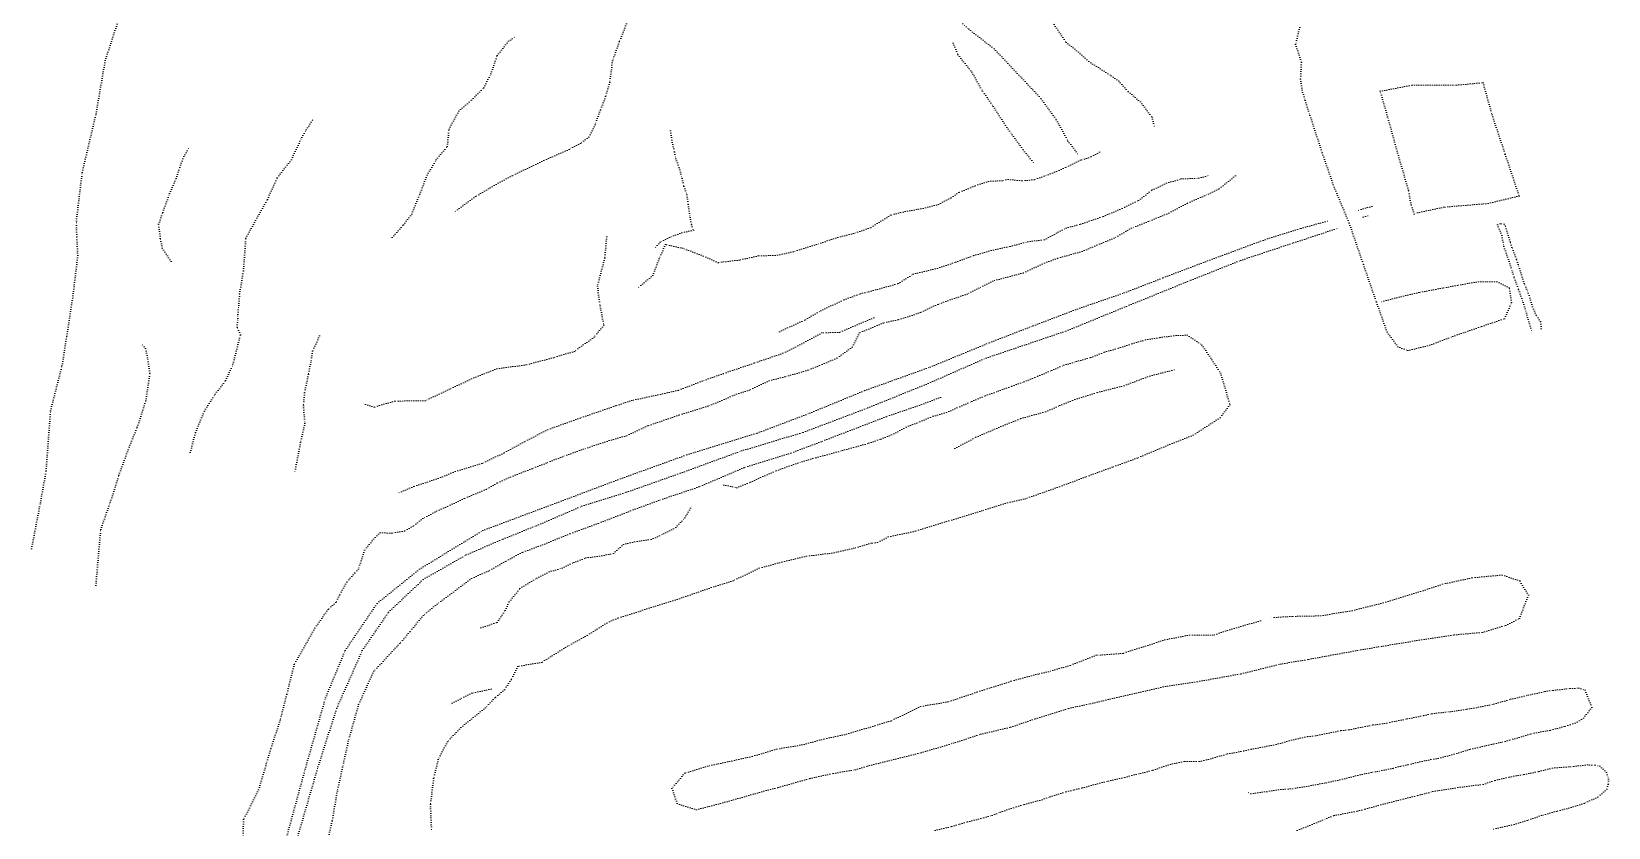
# Model space of a CAD drawing. Extents: x 682410 to 689460, y 7661803 to 7669124.
# Drawn here: x 687823.5 to 688068.6, y 7666862.9 to 7666986.6 of the extents above; entities that cross this region are included whole.
import ezdxf

# ---------------------------------------------------------------- set-up
doc = ezdxf.new("R2010")
doc.units = 0
doc.header["$MEASUREMENT"] = 0
doc.linetypes.add('DOT', pattern=[0.25, 0, -0.25])
doc.layers.add('02 TOE_Line', color=1, linetype='DOT', lineweight=20)

msp = doc.modelspace()

# ---------------------------------------------------------------- linework, layer by layer
at = {"layer": '02 TOE_Line'}
for points in [[(687918.88, 7667003.25, 4261.21), (687917.65, 7666997.37, 4261.17), (687916.71, 7666992.22, 4261.26), (687915.96, 7666987.82, 4261.56), (687914.84, 7666985, 4261.66), (687913.8, 7666982.08, 4261.66), (687913.35, 7666978.72, 4261.92), (687912.72, 7666976.5, 4262.04), (687911.91, 7666974.41, 4262.04), (687911.07, 7666972.12, 4262.48), (687910.12, 7666970.18, 4262.85), (687908.8, 7666969.24, 4262.87), (687907.05, 7666968.29, 4262.92), (687903.11, 7666966.56, 4263), (687898.17, 7666964.19, 4263.23), (687896, 7666963.04, 4263.41), (687892.51, 7666960.96, 4263.62), (687889.2, 7666958.55, 4263.91)], [(687932.81, 7667004.05, 4270.55), (687940.4, 7667003.51, 4270.18), (687946.1, 7667000.69, 4270.14), (687951.61, 7666999.18, 4270.11), (687953.52, 7666998.91, 4270.04), (687955.88, 7666998.23, 4270.17), (687958.04, 7666997.95, 4270.05), (687961.94, 7666996.58, 4270.06), (687963.94, 7666994.61, 4270.12), (687964.84, 7666992.85, 4270.33), (687965.89, 7666990, 4270.63), (687969.15, 7666986.97, 4270.97), (687973.07, 7666983.94, 4271.58), (687976.21, 7666980.62, 4271.52), (687978.16, 7666978.56, 4271.33), (687980.4, 7666976.14, 4271.29), (687982.75, 7666972.91, 4271.16), (687984.56, 7666969.59, 4271.17), (687986.13, 7666967.54, 4271.1)], [(687977.71, 7666992.54, 4269.83), (687979.37, 7666991.86, 4269.56), (687981.15, 7666990.3, 4269.51), (687982.4, 7666987.7, 4269.51), (687984.26, 7666984.94, 4269.5), (687986.22, 7666983.4, 4269.43), (687987.81, 7666981.95, 4269.55), (687991.28, 7666979.72, 4269.35), (687992.46, 7666978.92, 4269.24), (687993.94, 7666977.26, 4269.25), (687995.81, 7666975.67, 4269.44), (687997.62, 7666973.32, 4269.4), (687998.02, 7666971.64, 4269.48)], [(687823.51, 7666906.22, 4233.96), (687824.88, 7666913.34, 4233.09), (687825.78, 7666918.34, 4232.63), (687826.45, 7666927.64, 4231.77), (687828.24, 7666934.63, 4231.36), (687828.97, 7666939.28, 4231.09), (687829.9, 7666945.18, 4230.83), (687830.69, 7666951.8, 4230.99), (687830.54, 7666954.72, 4230.85), (687830.47, 7666957.16, 4230.9), (687831.38, 7666964.73, 4230.65), (687833.53, 7666973.81, 4230.53), (687834.95, 7666982.1, 4230.56), (687837.28, 7666989.23, 4230.52)], [(687879.56, 7666954.58, 4258.67), (687881.31, 7666956.57, 4257.97), (687882.6, 7666958.25, 4257.59), (687883.83, 7666961.33, 4256.98), (687884.99, 7666964.29, 4256.23), (687886.39, 7666966.69, 4255.91), (687888.11, 7666968.74, 4255.19), (687888.39, 7666971.45, 4255.31), (687889.91, 7666974.25, 4255.29), (687891.88, 7666975.97, 4254.87), (687893.81, 7666977.89, 4254.17), (687894.89, 7666980.04, 4254.02), (687895.87, 7666982.89, 4254.54), (687897.63, 7666985.1, 4253.86), (687898.72, 7666985.86, 4253.67)], [(688020.57, 7666987.26, 4269.81), (688019.94, 7666984.61, 4269.62), (688020.83, 7666981.79, 4269.65), (688020.71, 7666979.22, 4269.5), (688021.03, 7666977.14, 4269.39), (688021.43, 7666975.89, 4269.39), (688022.17, 7666973.56, 4269.49), (688024.07, 7666967.74, 4269.56), (688025.92, 7666962.43, 4269.58), (688028.27, 7666956.82, 4269.74), (688030.47, 7666950.39, 4269.82), (688032.5, 7666944.54, 4269.88), (688034.15, 7666939.88, 4269.86), (688035.81, 7666937.62, 4269.81), (688037.37, 7666937.02, 4269.84), (688040.78, 7666937.84, 4269.88), (688044.36, 7666939.22, 4269.92), (688048.88, 7666940.78, 4270), (688052.41, 7666941.98, 4269.93), (688053.5, 7666944.51, 4269.96), (688053.13, 7666946.79, 4270.01), (688051.18, 7666947.73, 4270.06), (688048.36, 7666947.73, 4270.26), (688045.08, 7666947.16, 4270.19), (688042.76, 7666946.73, 4270.02), (688039.09, 7666946.04, 4270.17), (688035.68, 7666945.24, 4270.21), (688033.27, 7666944.61, 4270.19)], [(687966.71, 7666984.82, 4273.89), (687967.47, 7666983, 4273.85), (687969.62, 7666980.32, 4273.66), (687971.29, 7666977.33, 4273.35), (687971.59, 7666976.95, 4273.26), (687972.93, 7666974.99, 4273.05), (687974.88, 7666972, 4272.78), (687975.87, 7666970.57, 4272.6), (687977.61, 7666968.21, 4272.14), (687979.23, 7666966.2, 4271.8)], [(688038.35, 7666958.24, 4266.58), (688037.88, 7666959.67, 4266.35), (688037.47, 7666961.95, 4266.24), (688035.79, 7666967.71, 4266.44), (688034.23, 7666973.35, 4266.91), (688033.09, 7666977.33, 4267.43), (688038.05, 7666978.28, 4267.41), (688044.97, 7666978.28, 4267.17), (688049.07, 7666978.66, 4267.31), (688050.46, 7666973.67, 4266.89), (688052.51, 7666967.52, 4266.65), (688054.67, 7666961.04, 4266.82), (688049.85, 7666959.89, 4266.56), (688042.97, 7666959.31, 4266.45), (688038.49, 7666958.35, 4266.59)], [(687848.16, 7666921.16, 4250.21), (687848.99, 7666924.28, 4250.22), (687850.36, 7666927.62, 4250.33), (687852.06, 7666930.26, 4250.39), (687853.66, 7666932.35, 4250.57), (687854.81, 7666934.89, 4250.58), (687855.97, 7666939.49, 4250.51), (687855.46, 7666940.67, 4250.55), (687855.56, 7666941.99, 4249.91), (687855.58, 7666942.64, 4248.41), (687855.7, 7666944.01, 4247.84), (687855.84, 7666945.85, 4247.93), (687856.42, 7666949.41, 4247.99), (687856.82, 7666954.49, 4247.62), (687858.52, 7666957.59, 4247.18), (687860.17, 7666960.52, 4247.14), (687861.7, 7666963.9, 4247.19), (687863.89, 7666966.7, 4246.33), (687865.51, 7666970.17, 4246.87), (687866.2, 7666971.33, 4247.6), (687867.24, 7666972.96, 4248.47)], [(687922.8, 7666971.17, 4271.67), (687923, 7666969.73, 4271.68), (687923.4, 7666967.86, 4271.7), (687923.61, 7666966.84, 4271.73), (687924.15, 7666965.44, 4271.73), (687924.6, 7666963.77, 4271.73), (687924.88, 7666962.51, 4271.73), (687925.35, 7666961.23, 4271.77), (687925.55, 7666959.74, 4271.72), (687925.83, 7666957.73, 4271.68), (687926.08, 7666956.57, 4271.63), (687926.35, 7666955.73, 4271.56), (687924.58, 7666955.32, 4271.59), (687922.62, 7666954.61, 4271.67), (687921.2, 7666953.88, 4271.78), (687920.44, 7666953.01, 4271.79)], [(687845.19, 7666950.86, 4240.92), (687843.82, 7666952.94, 4240.66), (687843.51, 7666954.47, 4240.37), (687843.26, 7666956.65, 4240.17), (687843.9, 7666958.5, 4240.2), (687844.97, 7666961.42, 4240.16), (687845.97, 7666963.75, 4240.14), (687846.53, 7666965.5, 4240.11), (687847.17, 7666967.17, 4240), (687847.93, 7666968.51, 4240.08)], [(687989.48, 7666967.85, 4271.03), (687988.11, 7666967.12, 4271.06), (687986.52, 7666966.6, 4271.2), (687984.16, 7666965.46, 4271.51), (687982.79, 7666964.86, 4271.55), (687980.84, 7666964.12, 4271.61), (687979.29, 7666963.59, 4272.62), (687977.37, 7666963.4, 4272.7), (687975.25, 7666963.63, 4272.08), (687974.33, 7666963.43, 4271.63), (687972.22, 7666963.33, 4271.07), (687970.05, 7666962.59, 4271.39), (687967.6, 7666961.59, 4271.85), (687966.33, 7666960.72, 4271.74), (687964.46, 7666959.74, 4271.35), (687962.04, 7666959.12, 4271.47), (687958.56, 7666958.49, 4272.42), (687956.99, 7666958.05, 4272.78), (687953.86, 7666956.1, 4272.64), (687951.24, 7666955.22, 4273.21), (687948.81, 7666954.61, 4273.39), (687945.5, 7666953.52, 4273.64), (687941.86, 7666952.38, 4273.54), (687939.41, 7666951.84, 4273.49), (687936.44, 7666951.73, 4273.97), (687933.48, 7666951.09, 4274.07), (687930.19, 7666950.69, 4273.98), (687927.9, 7666951.72, 4272.79), (687924.68, 7666952.92, 4272.35), (687922.01, 7666953.51, 4271.83), (687921.04, 7666951.31, 4272.08), (687920.05, 7666948.69, 4273), (687917.82, 7666946.83, 4274.12)], [(688010.58, 7666964.18, 4269.73), (688007.97, 7666962.1, 4269.85), (688005.78, 7666961.08, 4269.85), (688003.07, 7666959.91, 4269.95), (688000.23, 7666958.37, 4269.85), (687997.04, 7666957.08, 4269.71), (687994.44, 7666956.05, 4269.54), (687991.72, 7666954.49, 4269.3), (687989.04, 7666953.39, 4269.2), (687986.76, 7666952.43, 4269.16), (687982.92, 7666951.36, 4269.09), (687980.89, 7666950.6, 4269.13), (687977.59, 7666949.08, 4268.96), (687972.89, 7666947.84, 4269), (687970.72, 7666946.74, 4268.97), (687968.9, 7666945.79, 4268.93), (687966.56, 7666945.01, 4269.01), (687964.32, 7666944.2, 4268.95), (687961.66, 7666942.96, 4268.77), (687960.01, 7666942.36, 4268.77), (687958.1, 7666941.8, 4268.86), (687955.86, 7666941.3, 4268.8), (687952.17, 7666939.78, 4268.64), (687951.05, 7666937.53, 4268.68), (687948.63, 7666935.83, 4268.54), (687945.96, 7666934.68, 4268.51), (687944.15, 7666933.96, 4268.55), (687940.57, 7666932.93, 4268.41), (687938.14, 7666932.33, 4268.39), (687935.09, 7666930.89, 4268.17), (687933.05, 7666930.25, 4268.09), (687930.79, 7666929.25, 4267.95), (687928.62, 7666928.37, 4267.77), (687924.1, 7666926.99, 4267.74), (687919.22, 7666925.3, 4267.81), (687915.98, 7666923.78, 4267.51), (687913.27, 7666923.02, 4267.59), (687909.3, 7666921.71, 4267.43), (687906.03, 7666920.53, 4267.29), (687903.47, 7666919.52, 4267.15), (687901.27, 7666918.65, 4267.1), (687897.93, 7666917.37, 4267.04), (687895.83, 7666916.39, 4266.92), (687894.14, 7666915.44, 4266.93), (687890.76, 7666914.02, 4266.75), (687888.14, 7666912.79, 4266.7), (687886.46, 7666912.06, 4266.68), (687884.33, 7666910.92, 4266.68), (687882.8, 7666909.72, 4266.49), (687881.44, 7666908.95, 4266.37), (687879.46, 7666908.63, 4266.29), (687877.7, 7666908.7, 4266.32), (687876.88, 7666907.97, 4266.41), (687875.26, 7666905.98, 4266.21), (687874.29, 7666903.04, 4266.11), (687873.73, 7666902.43, 4266.01), (687872.49, 7666901.01, 4265.84), (687871.36, 7666899.01, 4265.68), (687870.81, 7666897.86, 4265.65), (687869.6, 7666896.79, 4265.56), (687867.53, 7666893.85, 4265.46), (687864.33, 7666888.23, 4265.31), (687863.16, 7666883.56, 4265.13), (687862.14, 7666879.58, 4264.93), (687860.7, 7666875.1, 4264.65), (687859.99, 7666872.79, 4264.52), (687858.8, 7666868.72, 4264.51), (687856.44, 7666864.11, 4264.74), (687856.38, 7666861.51, 4264.16)], [(687939.73, 7666939.96, 4271.44), (687943.77, 7666941.82, 4271.42), (687946.14, 7666943.22, 4271.29), (687949.77, 7666944.91, 4271.14), (687952.3, 7666945.85, 4271.11), (687953.62, 7666946.17, 4271.24), (687958.21, 7666947.43, 4271.01), (687960.52, 7666948.91, 4270.92), (687964.3, 7666949.8, 4270.86), (687967.14, 7666950.77, 4270.99), (687969.92, 7666951.79, 4271.18), (687972.65, 7666952.58, 4270.96), (687975.62, 7666953.22, 4270.7), (687978.32, 7666953.93, 4270.26), (687980.91, 7666954.25, 4270.37), (687984.26, 7666956.07, 4269.94), (687986.54, 7666956.67, 4269.98), (687990.07, 7666957.88, 4270.32), (687993.41, 7666959.3, 4270.56), (687995.53, 7666960.35, 4270.57), (687997.66, 7666961.99, 4270.36), (687999.89, 7666963.03, 4270.11), (688002.13, 7666963.7, 4269.97), (688004.92, 7666963.81, 4269.87), (688006.44, 7666964.24, 4269.71)], [(688031.79, 7666959.44, 4269.44), (688029.59, 7666958.8, 4269.46)], [(687863, 7666860.86, 4262.73), (687866.02, 7666871.94, 4263.23), (687869.19, 7666883.04, 4263.73), (687872.25, 7666890.41, 4264.08), (687877.21, 7666897.72, 4264.47), (687883.79, 7666903.03, 4264.84), (687893.64, 7666909.05, 4265.35), (687904.48, 7666913.11, 4265.85), (687915.01, 7666917.08, 4266.14), (687925.36, 7666920.82, 4266.43), (687936.31, 7666924.2, 4266.72), (687944.44, 7666927.29, 4266.95), (687952.98, 7666930.8, 4267.14), (687963.17, 7666934.46, 4267.37), (687972.39, 7666938.25, 4267.59), (687979.17, 7666940.87, 4267.74), (687986.39, 7666943.61, 4267.91), (687993.31, 7666945.99, 4268.03), (687999.38, 7666948.34, 4268.14), (688006.62, 7666951.09, 4268.27), (688014.88, 7666954.16, 4268.41), (688020.79, 7666956.02, 4268.52), (688025.12, 7666957.2, 4268.59)], [(687864.72, 7666860.93, 4262.83), (687868.02, 7666872.32, 4263.38), (687870.95, 7666881.45, 4263.83), (687874.91, 7666890.4, 4264.29), (687878.99, 7666896.36, 4264.62), (687884.39, 7666901.46, 4264.96), (687891.07, 7666905.26, 4265.31), (687896.8, 7666907.73, 4265.6), (687901.98, 7666909.8, 4265.74), (687909.03, 7666912.82, 4265.86), (687915.96, 7666914.99, 4265.98), (687924.34, 7666917.96, 4266.12), (687933.83, 7666921.42, 4266.28), (687943.43, 7666924.31, 4266.44), (687953.44, 7666928.1, 4266.77), (687962.86, 7666931.91, 4267.07), (687971.83, 7666935.85, 4267.37), (687984.25, 7666940.05, 4267.76), (687994.06, 7666944.06, 4268.08), (688003.67, 7666947.96, 4268.29), (688011.4, 7666951.04, 4268.46), (688019.63, 7666953.76, 4268.63), (688026.59, 7666956.06, 4268.78)], [(688030.44, 7666957.76, 4269.44), (688031.28, 7666958.01, 4269.48)], [(688058.1, 7666940.4, 4269.27), (688058.1, 7666940.41, 4269.26), (688058, 7666941.52, 4269.12), (688057.32, 7666942.53, 4269.22), (688056.73, 7666943.84, 4269.23), (688056.23, 7666945.61, 4269.24), (688055.84, 7666946.56, 4269.17), (688055.47, 7666947.45, 4269.15), (688054.51, 7666950.38, 4269.03), (688054.25, 7666951.26, 4269.03), (688053.55, 7666953.07, 4268.95), (688053.28, 7666953.93, 4268.89), (688052.52, 7666956.41, 4268.8), (688052.33, 7666956.69, 4268.68), (688051.73, 7666956.72, 4268.65), (688051.3, 7666956.56, 4268.71), (688051.98, 7666954.9, 4268.84), (688052.29, 7666953.18, 4268.9), (688053, 7666951.2, 4268.99), (688053.64, 7666949.23, 4269.07), (688053.92, 7666948.31, 4269.07), (688054.59, 7666946.46, 4269.16), (688055.29, 7666944.52, 4269.19), (688055.79, 7666942.85, 4269.19), (688056.63, 7666940.02, 4269.26)], [(687912.89, 7666954.71, 4268.79), (687912.58, 7666951.39, 4269.07), (687911.44, 7666947.04, 4268.52), (687911.85, 7666943.98, 4268.65), (687912.44, 7666940.96, 4268.44), (687910.94, 7666939.13, 4268.21), (687907.88, 7666936.9, 4268.23), (687904.6, 7666935.91, 4268.3), (687900.39, 7666934.81, 4268.03), (687895.82, 7666934.19, 4268.1), (687891.87, 7666932.63, 4267.64), (687888.46, 7666931, 4267.66), (687884.66, 7666929.22, 4267.93), (687879.95, 7666929.17, 4267.63), (687876.74, 7666928.22, 4268.19), (687875.08, 7666928.78, 4268.38)], [(687954.37, 7666942.12, 4269.09), (687949.08, 7666939.86, 4269.24), (687946.29, 7666939.76, 4269.09), (687942.23, 7666937.54, 4268.92), (687940.27, 7666936.6, 4268.87), (687935.74, 7666935.05, 4268.68), (687930.98, 7666933.43, 4268.7), (687927.72, 7666932.27, 4268.81), (687923.97, 7666930.82, 4268.57), (687920.85, 7666930.13, 4268.39), (687916.81, 7666929.27, 4268.26), (687914.26, 7666928.42, 4268.08), (687908.74, 7666926.52, 4267.62), (687903.67, 7666924.71, 4267.49), (687900.1, 7666922.85, 4267.43), (687896.89, 7666921.09, 4267.53), (687893.46, 7666919.45, 4267.7), (687889.33, 7666918.21, 4267.48), (687886.71, 7666917.13, 4267), (687882.91, 7666915.9, 4267.13), (687880.5, 7666914.87, 4266.83)], [(687868.27, 7666939.31, 4260.34), (687867.18, 7666936.92, 4260.53), (687866.9, 7666935.21, 4260.29), (687866.52, 7666933.31, 4260.25), (687865.94, 7666930.43, 4260.29), (687865.75, 7666928.45, 4260.36), (687865.99, 7666925.71, 4260.44), (687865.32, 7666922.73, 4260.41), (687864.43, 7666918.21, 4260.42)], [(687931.08, 7666916.12, 4269.38), (687933.09, 7666915.69, 4269.39), (687935.21, 7666916.55, 4269.46), (687937.16, 7666917.43, 4269.46), (687939.24, 7666918.32, 4269.38), (687941.26, 7666919.07, 4269.44), (687943.24, 7666919.74, 4269.29), (687945.43, 7666920.37, 4269.35), (687947.53, 7666920.93, 4269.45), (687949.52, 7666921.48, 4269.4), (687951.69, 7666922.06, 4269.42), (687953.63, 7666922.62, 4269.37), (687955.52, 7666923.27, 4269.4), (687957.52, 7666924.08, 4269.24), (687959.44, 7666925.12, 4269.29), (687961.56, 7666925.96, 4269.32), (687963.62, 7666926.81, 4269.4), (687965.71, 7666927.4, 4269.44), (687967.74, 7666928.29, 4269.37), (687969.62, 7666929.11, 4269.51), (687971.75, 7666930.01, 4269.44), (687973.72, 7666930.71, 4269.39), (687975.86, 7666931.49, 4269.37), (687977.77, 7666932.18, 4269.44), (687979.88, 7666933.03, 4269.53), (687982.03, 7666933.92, 4269.52), (687983.92, 7666934.74, 4269.45), (687985.88, 7666935.31, 4269.47), (687988.12, 7666935.94, 4269.47), (687990.23, 7666936.76, 4269.45), (687992.4, 7666937.41, 4269.55), (687994.53, 7666938.09, 4269.64), (687996.62, 7666938.67, 4269.59), (687998.87, 7666939.04, 4269.53), (688001.01, 7666939.34, 4269.59), (688003.11, 7666939.42, 4269.55), (688005.38, 7666937.89, 4269.71), (688008.29, 7666933.53, 4269.85), (688009.73, 7666928.59, 4269.92), (688008.19, 7666926.57, 4270.23), (688004.02, 7666923.86, 4270.06), (688000.41, 7666922.44, 4270.22), (687995.3, 7666920.3, 4270.1), (687991.45, 7666918.89, 4270.24), (687987.26, 7666917.36, 4270.04), (687983.23, 7666915.85, 4270.12), (687977.98, 7666914, 4270.04), (687975.15, 7666913.35, 4270.12), (687971.18, 7666912.12, 4270.12), (687966.04, 7666910.54, 4270.22), (687960.83, 7666908.93, 4270.2), (687956.62, 7666908.05, 4270.26), (687954.95, 7666907.18, 4270.06), (687953.96, 7666907.08, 4270.03), (687951.31, 7666906.29, 4270.05), (687948.22, 7666905.58, 4270.07), (687943.94, 7666905.05, 4270.2), (687940.08, 7666904.14, 4270.25), (687936.59, 7666903.18, 4270.2), (687932.53, 7666901.24, 4270.26), (687929.14, 7666900.17, 4270.11), (687923.15, 7666898.1, 4270.4), (687914.6, 7666895.44, 4270.6), (687912.9, 7666894.66, 4270.58), (687909.87, 7666892.75, 4270.75), (687906.8, 7666891.07, 4270.78), (687902.8, 7666888.56, 4270.74), (687899.06, 7666887.92, 4271.25), (687898.03, 7666885.86, 4270.87), (687897.02, 7666884.31, 4270.92), (687895.5, 7666883.02, 4270.77), (687894.06, 7666881.5, 4270.92), (687890.23, 7666878.43, 4271.14), (687888.13, 7666876.22, 4271.27), (687886.71, 7666873.45, 4271.4), (687885.99, 7666870.48, 4271.47), (687885.49, 7666866.46, 4271.55), (687885.66, 7666862.52, 4271.49)], [(687833.5, 7666900.5, 4240.65), (687833.75, 7666903.37, 4241.37), (687834.25, 7666909.19, 4240.88), (687835.75, 7666913.44, 4240.92), (687837.08, 7666917.66, 4240.93), (687838.66, 7666921.99, 4240.9), (687839.94, 7666925.12, 4240.71), (687841.27, 7666929.2, 4240.66), (687841.89, 7666933.52, 4240.69), (687841.53, 7666935.92, 4240.58), (687841.23, 7666937.35, 4240.76), (687840.62, 7666938.02, 4240.72)], [(687966.99, 7666921.81, 4270.73), (687970.27, 7666923.55, 4270.31), (687974.15, 7666925.21, 4270.21), (687977.26, 7666926.46, 4270.21), (687981.12, 7666927.52, 4270.25), (687983.3, 7666928.47, 4270.23), (687985.65, 7666929.42, 4270.37), (687989.15, 7666930.51, 4270.5), (687993.32, 7666931.56, 4270.54), (687997.29, 7666933.07, 4270.43), (688001.23, 7666934.06, 4270.38)], [(687964.77, 7666929.75, 4268.78), (687961.48, 7666928.51, 4268.56), (687956.3, 7666926.74, 4268.51), (687952.33, 7666925.21, 4268.42), (687946.2, 7666922.85, 4268.16), (687941.48, 7666921.08, 4267.95), (687934.21, 7666918.81, 4267.69), (687927.22, 7666915.83, 4267.68), (687920.94, 7666913.71, 4267.31), (687916.59, 7666912.09, 4267.23), (687911.58, 7666910.16, 4267.11), (687907.14, 7666908.53, 4266.87), (687902.58, 7666906.68, 4266.7), (687899.76, 7666905.64, 4266.57), (687897.17, 7666904.25, 4266.68), (687894.52, 7666902.75, 4266.5), (687891.89, 7666901.6, 4266.36), (687889.06, 7666899.48, 4266.24), (687886.53, 7666897.61, 4266.02), (687884.4, 7666895.86, 4265.9), (687882.28, 7666893.29, 4266.13), (687880.74, 7666891.51, 4266.1), (687877.88, 7666888.4, 4265.78), (687876.7, 7666887.2, 4265.46), (687874.34, 7666882.02, 4265.07), (687872.73, 7666876.3, 4264.98), (687871.85, 7666872.25, 4264.79), (687871.03, 7666868.55, 4264.56), (687870.21, 7666863.86, 4264.57), (687869.08, 7666858.94, 4264.41)], [(687893.34, 7666893.92, 4269.56), (687895.85, 7666894.75, 4269.59), (687897.09, 7666896.6, 4269.58), (687897.75, 7666897.97, 4269.32), (687899.41, 7666900.04, 4269.07), (687902.03, 7666901.64, 4269.97), (687903.94, 7666902.61, 4269.89), (687905.95, 7666903.21, 4269.96), (687907.76, 7666904.06, 4269.98), (687909.65, 7666904.79, 4270.01), (687911.78, 7666905.05, 4270.04), (687913.92, 7666905.48, 4270), (687915.5, 7666906.9, 4270.09), (687917.61, 7666907.36, 4270.11), (687919.81, 7666907.64, 4270.22), (687921.7, 7666908.53, 4270.05), (687923.62, 7666909.5, 4270.16), (687925.02, 7666911.02, 4270.28), (687926.13, 7666912.85, 4270.16)], [(688014.47, 7666895.01, 4270.63), (688010.37, 7666893.82, 4270.7), (688007.07, 7666892.76, 4270.83), (688003.45, 7666892.79, 4270.5), (687999.63, 7666892.05, 4270.29), (687995.28, 7666890.65, 4270.44), (687993.09, 7666889.95, 4270.59), (687988.95, 7666889.65, 4270.4), (687984.9, 7666888.07, 4270.48), (687981.54, 7666887.1, 4270.4), (687979.91, 7666886.74, 4270.34), (687975.69, 7666885.61, 4270.28), (687971.56, 7666884.27, 4270.39), (687970.4, 7666883.91, 4270.3), (687965.91, 7666882.41, 4270.37), (687961.66, 7666881.69, 4270.49), (687957.02, 7666879.44, 4270.5), (687954.56, 7666878.7, 4270.47), (687950.17, 7666877.39, 4270.4), (687946.61, 7666876.62, 4270.62), (687943.22, 7666875.72, 4270.32), (687939.28, 7666875.05, 4270.33), (687935.47, 7666873.92, 4270.66), (687932.32, 7666873.22, 4270.42), (687928.59, 7666872.42, 4270.6), (687925.01, 7666871.33, 4270.54), (687923.03, 7666868.96, 4271), (687923.84, 7666866.59, 4271.04), (687926.85, 7666865.64, 4271.13), (687931.26, 7666866.8, 4271.23), (687937.66, 7666868.62, 4271.28), (687939.58, 7666869.1, 4271.36), (687944.48, 7666870.5, 4271.46), (687948.13, 7666871.29, 4271.38), (687951.53, 7666871.87, 4271.48), (687953.4, 7666872.43, 4271.36), (687961.73, 7666874.49, 4271.41), (687966.76, 7666875.99, 4271.47), (687971.01, 7666877.37, 4271.45), (687975.68, 7666878.48, 4271.49), (687979.51, 7666879.78, 4271.59), (687984.7, 7666881.4, 4271.7), (687988.06, 7666882.13, 4271.83), (687999.36, 7666884.73, 4272.05), (688004.71, 7666885.55, 4271.72), (688011.5, 7666886.77, 4271.65), (688017.57, 7666888.28, 4271.6), (688021.99, 7666889.02, 4271.36), (688030.07, 7666890.5, 4271.18), (688033.27, 7666891.03, 4271.2), (688039.89, 7666892.12, 4271.13), (688044.62, 7666892.82, 4270.96), (688048.97, 7666893.21, 4270.67), (688052.6, 7666894.3, 4270.47), (688054.73, 7666895.38, 4270.39), (688056.1, 7666899, 4270.09), (688054.76, 7666901.21, 4270.11), (688052.02, 7666902.13, 4270.14), (688047.32, 7666901.68, 4270.47), (688042.74, 7666900.69, 4270.65), (688039.32, 7666899.55, 4270.74), (688033.54, 7666897.79, 4271.21), (688028.71, 7666896.59, 4271.34), (688023.8, 7666895.78, 4271.48), (688019.39, 7666895.7, 4271.05), (688016.24, 7666895.51, 4270.65)], [(687894.91, 7666884.4, 4270.77), (687891.94, 7666883.75, 4271.09), (687890.12, 7666882.85, 4271.19), (687888.54, 7666882.04, 4271.42)], [(687963.91, 7666862.44, 4271.62), (687966.52, 7666863.03, 4271.6), (687967.78, 7666863.4, 4271.64), (687968.97, 7666863.74, 4271.71), (687971.49, 7666864.4, 4271.7), (687972.8, 7666864.76, 4271.73), (687974.08, 7666865.28, 4271.74), (687976.57, 7666866.1, 4271.86), (687977.81, 7666866.46, 4271.8), (687980.55, 7666867.21, 4271.78), (687981.78, 7666867.64, 4271.78), (687984.3, 7666868.45, 4271.82), (687985.58, 7666868.75, 4271.77), (687986.81, 7666869.03, 4271.82), (687989.52, 7666869.78, 4271.84), (687990.86, 7666870.1, 4271.85), (687993.4, 7666870.68, 4271.78), (687994.5, 7666870.99, 4271.78), (687995.84, 7666871.27, 4271.84), (687997.81, 7666871.81, 4271.79), (688000.47, 7666872.69, 4271.81), (688002.73, 7666873.17, 4271.7), (688004.99, 7666873.14, 4271.65), (688006.07, 7666873.38, 4271.67), (688009.37, 7666874.32, 4271.68), (688011.91, 7666874.78, 4271.65), (688013.07, 7666875.04, 4271.68), (688016.9, 7666875.78, 4271.59), (688019.3, 7666876.45, 4271.54), (688021.86, 7666877.02, 4271.51), (688023.02, 7666877.14, 4271.54), (688024.45, 7666877.43, 4271.46), (688027.01, 7666877.94, 4271.4), (688028.29, 7666878.07, 4271.4), (688030.74, 7666878.58, 4271.32), (688031.99, 7666878.82, 4271.31), (688033.42, 7666878.99, 4271.25), (688034.6, 7666879.22, 4271.24), (688037.29, 7666879.76, 4271.21), (688039.86, 7666880.27, 4271.13), (688041.15, 7666880.58, 4271.13), (688043.93, 7666880.88, 4271), (688046.6, 7666881.27, 4270.96), (688048.02, 7666881.5, 4270.88), (688050.76, 7666882.07, 4270.82), (688053.37, 7666882.81, 4270.73), (688054.75, 7666883.12, 4270.71), (688056.08, 7666883.44, 4270.63), (688058.7, 7666884.01, 4270.49), (688059.96, 7666884.19, 4270.48), (688062.61, 7666884.48, 4270.42), (688063.93, 7666884.53, 4270.37), (688064.91, 7666884.21, 4270.34), (688065.97, 7666881.56, 4270.77), (688064.65, 7666879.86, 4271.11), (688063.7, 7666879.24, 4271.18), (688062.58, 7666878.85, 4271.24), (688061.66, 7666878.56, 4271.34), (688059.44, 7666877.98, 4271.59), (688057.37, 7666877.61, 4271.86), (688056.36, 7666877.39, 4271.88), (688053.16, 7666876.44, 4272.4), (688051.85, 7666876.1, 4272.49), (688050.64, 7666875.85, 4272.65), (688048.18, 7666875.28, 4272.88), (688046.98, 7666875.02, 4273.05), (688044.55, 7666874.26, 4273.25), (688042.11, 7666873.63, 4273.5), (688040.97, 7666873.44, 4273.65), (688038.56, 7666872.94, 4273.82), (688037.4, 7666872.62, 4273.94), (688036.19, 7666872.38, 4273.99), (688035.06, 7666872.08, 4274.13), (688032.67, 7666871.59, 4274.34), (688031.66, 7666871.43, 4274.45), (688029.26, 7666870.9, 4274.66), (688026.82, 7666870.27, 4274.77), (688024.4, 7666869.78, 4274.95), (688021.97, 7666869.32, 4275.12), (688019.46, 7666868.9, 4275.2), (688018.33, 7666868.84, 4275.26), (688017.26, 7666868.76, 4275.36), (688015.45, 7666868.45, 4275.39), (688013, 7666868.14, 4275.39), (688012.53, 7666868.35, 4275.41)], [(688020.2, 7666862.43, 4275.35), (688022.52, 7666863.36, 4275.26), (688024.77, 7666864.29, 4275.21), (688025.92, 7666864.73, 4275.07), (688029.55, 7666865.43, 4274.86), (688030.76, 7666865.74, 4274.74), (688033.18, 7666866.4, 4274.53), (688036.71, 7666867.31, 4274.25), (688038.93, 7666867.85, 4274.06), (688041.27, 7666868.46, 4273.83), (688045.16, 7666869.09, 4273.53), (688049.1, 7666869.59, 4273.09), (688050.95, 7666870.19, 4272.77), (688053.15, 7666870.72, 4272.49), (688055.47, 7666871.12, 4272.3), (688057.77, 7666871.58, 4272.03), (688059.88, 7666872.13, 4271.77), (688063.17, 7666872.37, 4271.53), (688065.27, 7666872.61, 4271.32), (688066.51, 7666872.57, 4271.25), (688067.19, 7666872.41, 4271.07), (688068.27, 7666871.42, 4270.83), (688068.55, 7666870.42, 4270.81), (688068.51, 7666869.59, 4270.96), (688068.28, 7666868.84, 4270.86), (688066.9, 7666867.6, 4270.61), (688064.75, 7666866.63, 4270.69), (688062.4, 7666865.89, 4270.61), (688060.47, 7666865.39, 4270.62), (688058.14, 7666864.74, 4270.78), (688055.9, 7666863.98, 4270.71), (688053.47, 7666863.25, 4270.77), (688050.45, 7666862.57, 4270.74)]]:
    msp.add_polyline3d(points, dxfattribs=at)

doc.saveas('drawing.dxf')
